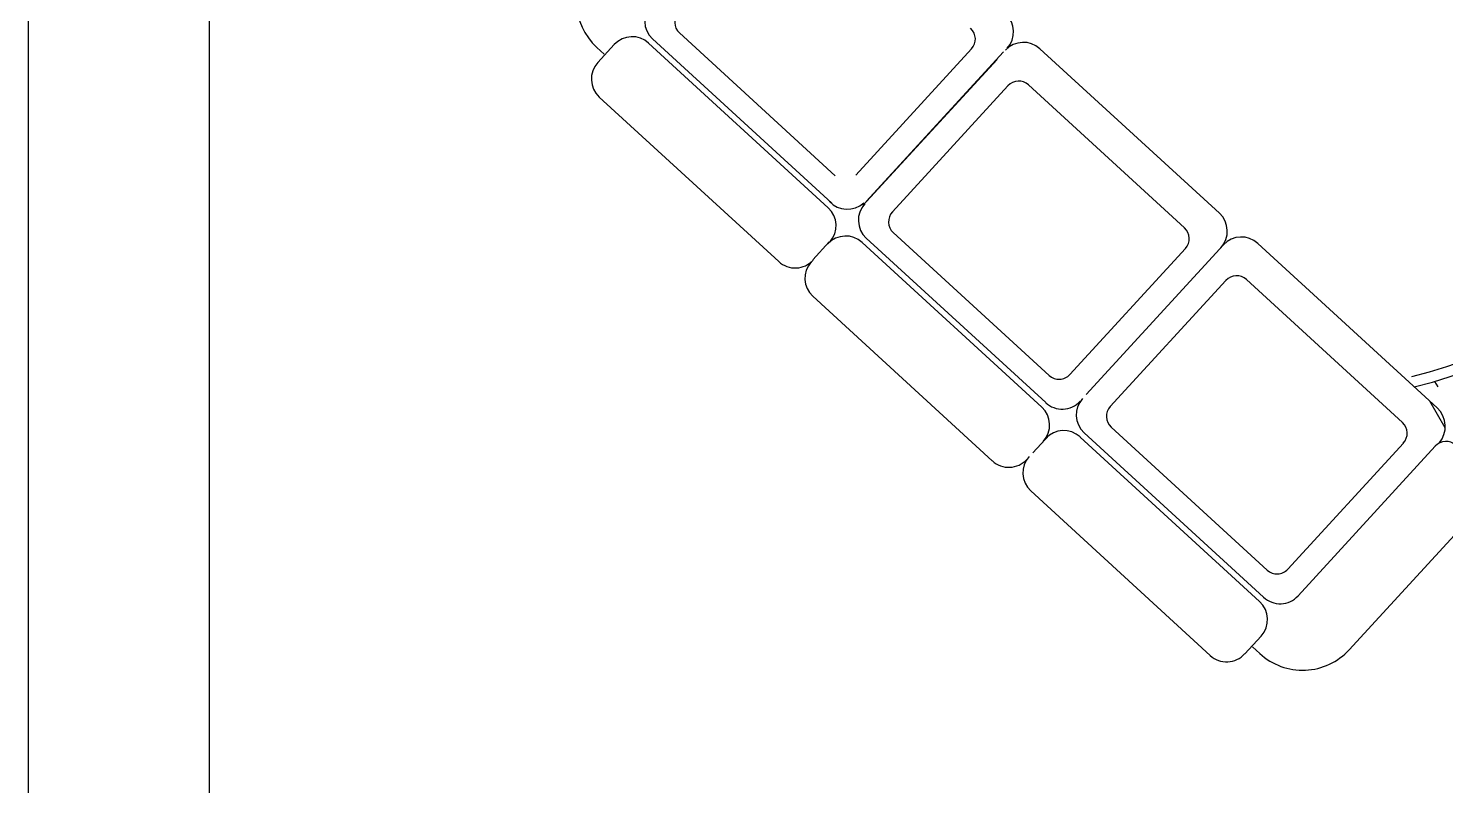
# Model space of a CAD drawing. Header units: inches. Extents: x 10.2 to 52.7, y 13.8 to 38.6.
# Drawn here: x 31.732 to 34.372, y 18.456 to 19.867 of the extents above; entities that cross this region are included whole.
import ezdxf

# ---------------------------------------------------------------- set-up
doc = ezdxf.new("R2010")
doc.units = ezdxf.units.IN
doc.header["$MEASUREMENT"] = 0
doc.layers.add('02', color=2, linetype='Continuous')
doc.layers.add('kadrbm', color=4, linetype='Continuous')

# ---------------------------------------------------------------- blocks, each defined once
blk = doc.blocks.new('kadrbm')
at = {"layer": 'kadrbm', "color": 4}
blk.add_lwpolyline([(0, 0), (0, 24.7972), (21, 24.7972), (21, 0), (0, 0)], close=True, dxfattribs=at)
blk.add_lwpolyline([(20.6631, 0.3257), (20.6631, 24.4603), (0.3369, 24.4603), (0.3369, 0.3257), (20.6631, 0.3257)], dxfattribs=at)

msp = doc.modelspace()

# ---------------------------------------------------------------- linework, layer by layer
at = {"layer": '02'}
for p, q in [((32.9447, 19.8582), (33.2351, 19.5919)), ((32.9447, 19.8582), (33.2351, 19.5919)), ((32.791, 19.8312), (32.8043, 19.819)), ((32.7926, 19.803), (32.8233, 19.8365)), ((32.7926, 19.803), (32.8233, 19.8365)), ((33.2217, 19.5327), (32.8874, 19.8392)), ((33.2217, 19.5327), (32.8874, 19.8392)), ((33.2289, 19.5409), (32.8948, 19.8473)), ((33.2735, 19.5936), (33.4888, 19.8284)), ((33.2735, 19.5936), (33.4888, 19.8284)), ((33.9503, 19.5223), (33.6162, 19.8287)), ((33.9503, 19.5223), (33.6162, 19.8287)), ((33.5359, 19.8094), (33.2863, 19.5371)), ((33.5363, 19.809), (33.2866, 19.5368)), ((33.5482, 19.8228), (33.2926, 19.5441)), ((33.3414, 19.5249), (33.5566, 19.7597)), ((33.3414, 19.5249), (33.5566, 19.7597)), ((33.5951, 19.7614), (33.8855, 19.4951)), ((33.5951, 19.7614), (33.8855, 19.4951)), ((33.1297, 19.4324), (32.7954, 19.7389)), ((33.1297, 19.4324), (32.7954, 19.7389)), ((33.6334, 19.2202), (33.343, 19.4865)), ((33.6334, 19.2202), (33.343, 19.4865)), ((33.2237, 19.4693), (33.1931, 19.4359)), ((33.1933, 19.4357), (33.2239, 19.4691)), ((33.1933, 19.4357), (33.2239, 19.4691)), ((33.2852, 19.468), (33.6195, 19.1615)), ((33.2927, 19.4759), (33.6269, 19.1696)), ((33.2927, 19.4759), (33.6269, 19.1696)), ((33.8871, 19.4566), (33.6719, 19.2219)), ((33.8871, 19.4566), (33.6719, 19.2219)), ((33.9579, 19.4635), (33.7024, 19.1848)), ((33.9579, 19.4635), (33.7024, 19.1848)), ((34.3562, 19.1599), (34.022, 19.4663)), ((34.3562, 19.1599), (34.022, 19.4663)), ((33.7472, 19.1625), (33.9624, 19.3972)), ((33.7472, 19.1625), (33.9624, 19.3972)), ((34.0009, 19.3989), (34.2913, 19.1326)), ((34.0009, 19.3989), (34.2913, 19.1326)), ((33.1932, 19.3677), (33.5275, 19.0612)), ((33.1932, 19.3677), (33.5275, 19.0612)), ((34.3513, 19.2092), (34.3574, 19.1988)), ((34.3513, 19.2092), (34.3574, 19.1988)), ((34.3709, 19.1226), (34.3421, 19.1724)), ((33.6986, 19.1135), (34.0327, 18.8071)), ((33.6986, 19.1135), (34.0327, 18.8071)), ((34.0393, 18.8578), (33.7489, 19.124)), ((34.0393, 18.8578), (33.7489, 19.124)), ((33.603, 19.0764), (33.6337, 19.1098)), ((33.603, 19.0764), (33.6337, 19.1098)), ((33.691, 19.1056), (34.0253, 18.799)), ((33.691, 19.1056), (34.0253, 18.799)), ((34.293, 19.0942), (34.0777, 18.8594)), ((34.293, 19.0942), (34.0777, 18.8594)), ((34.3524, 19.0886), (34.0968, 18.8099)), ((34.3524, 19.0886), (34.0968, 18.8099)), ((33.599, 19.0053), (33.9334, 18.6987)), ((33.599, 19.0053), (33.9334, 18.6987)), ((34.442, 18.9818), (34.1923, 18.7095)), ((34.442, 18.9818), (34.1923, 18.7095)), ((33.9975, 18.7015), (34.0281, 18.7349)), ((33.9975, 18.7015), (34.0281, 18.7349)), ((34.0257, 18.7023), (34.0123, 18.7146)), ((34.0257, 18.7023), (34.0123, 18.7146))]:
    msp.add_line(p, q, dxfattribs=at)
for centre, radius, start, end in [((34.084, 20.139), 1.1074, 286.7674, 116.7196), ((34.084, 20.139), 1.0874, 286.088, 116.212), ((34.084, 20.139), 0.9674, 283.7144, 116.9686), ((34.084, 20.139), 0.9474, 283.7144, 116.9686), ((32.8707, 19.9182), 0.1179, 137.482, 227.482), ((32.9254, 19.8808), 0.0454, 137.482, 227.482), ((32.9631, 19.8783), 0.0272, 137.482, 227.482), ((33.5217, 19.8603), 0.0454, 317.482, 47.482), ((32.8567, 19.8058), 0.0454, 47.482, 137.482), ((33.4687, 19.8468), 0.0272, 317.482, 47.482), ((33.5855, 19.7953), 0.0454, 47.482, 137.482), ((32.8261, 19.7724), 0.0454, 137.482, 227.482), ((33.5767, 19.7413), 0.0272, 47.482, 137.482), ((33.2573, 19.5752), 0.0454, 222.7502, 312.7502), ((33.3234, 19.5094), 0.0454, 137.482, 227.482), ((33.1911, 19.4993), 0.0454, 317.482, 47.482), ((33.3614, 19.5065), 0.0272, 137.482, 227.482), ((33.9197, 19.4889), 0.0454, 317.482, 47.482), ((33.8671, 19.475), 0.0272, 317.482, 47.482), ((33.2545, 19.4346), 0.0454, 47.482, 137.482), ((33.9914, 19.4328), 0.0454, 47.482, 137.482), ((33.1604, 19.4658), 0.0454, 227.482, 317.482), ((33.2238, 19.4012), 0.0454, 137.482, 227.482), ((33.9825, 19.3789), 0.0272, 47.482, 137.482), ((33.6518, 19.2403), 0.0272, 227.482, 317.482), ((33.6576, 19.203), 0.0454, 227.482, 317.482), ((33.7292, 19.1469), 0.0454, 137.482, 227.482), ((33.5888, 19.128), 0.0454, 317.482, 47.482), ((33.7673, 19.1441), 0.0272, 137.482, 227.482), ((34.3228, 19.1252), 0.0482, 320.1237, 46.1053), ((33.6603, 19.0722), 0.0454, 47.482, 137.482), ((34.2729, 19.1126), 0.0272, 317.482, 47.482), ((34.3724, 19.0702), 0.0272, 47.482, 137.482), ((33.5582, 19.0946), 0.0454, 227.482, 317.482), ((33.6297, 19.0387), 0.0454, 137.482, 227.482), ((34.0577, 18.8778), 0.0272, 227.482, 317.482), ((33.9947, 18.7656), 0.0454, 317.482, 47.482), ((34.0634, 18.8405), 0.0454, 227.482, 317.482), ((33.964, 18.7322), 0.0454, 227.482, 317.482), ((34.1054, 18.7892), 0.1179, 227.482, 317.482)]:
    msp.add_arc(centre, radius, start, end, dxfattribs=at)
msp.add_ellipse((34.1146, 20.2334), major_axis=(-0.3197, 0.2885), ratio=0.597638, dxfattribs=at)

# ---------------------------------------------------------------- block references
at = {"layer": 'kadrbm'}
msp.add_blockref('kadrbm', (31.7322, 13.8067), dxfattribs=at)

doc.saveas('drawing.dxf')
